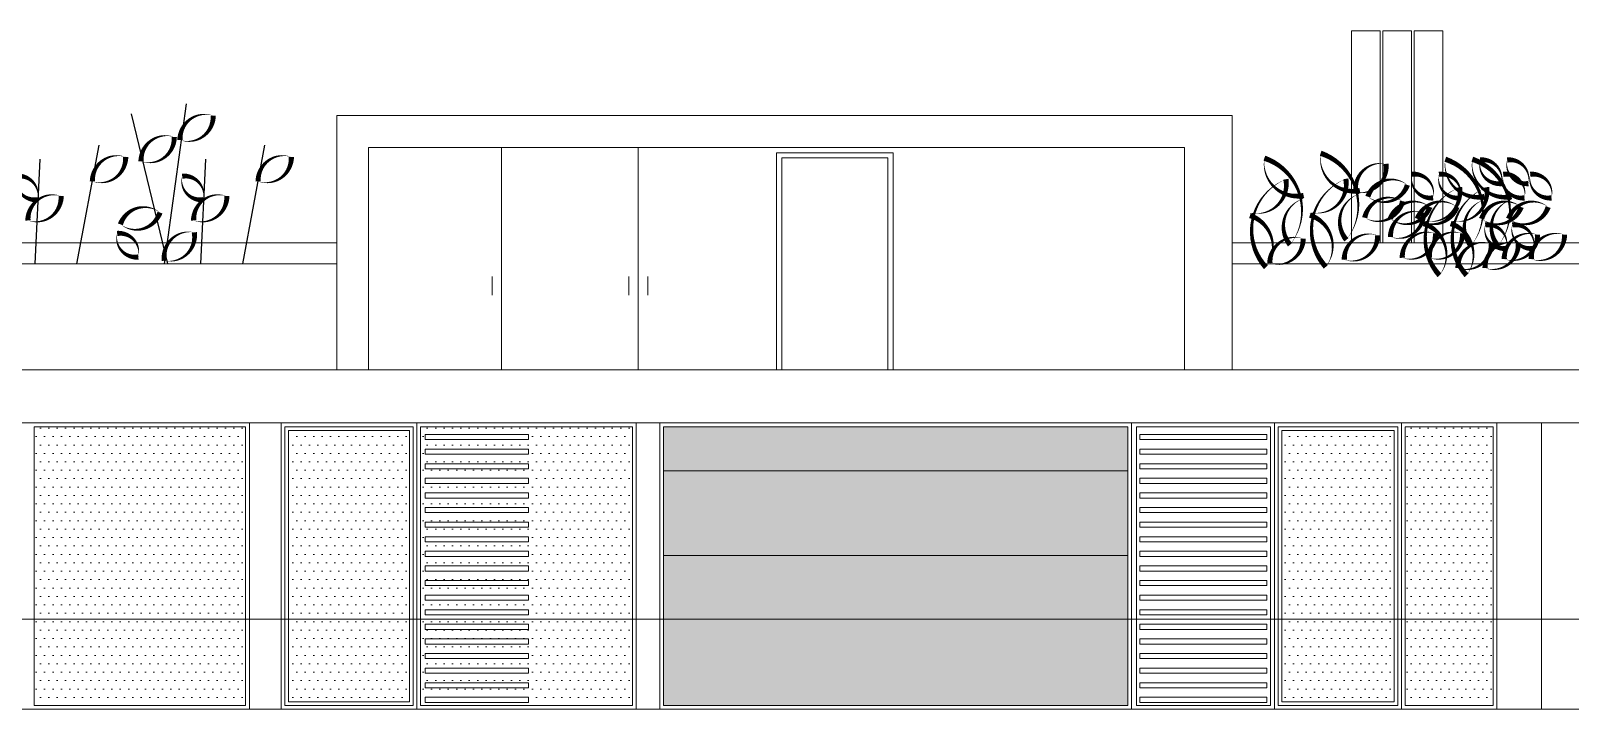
# Model space of a CAD drawing. Header units: metres. Extents: x -45 to 1930, y -347 to 488.
# Drawn here: x 191.44 to 205.97, y -137.75 to -131.35 of the extents above; entities that cross this region are included whole.
import ezdxf

# ---------------------------------------------------------------- set-up
doc = ezdxf.new("R2010")
doc.units = ezdxf.units.M
for name, color, linetype in [('SRAFY', 3, 'Continuous'), ('srafy sklo', 252, 'Continuous'), ('zariz.predmety', 203, 'Continuous'), ('ZARIZOVAKY', 251, 'Continuous')]:
    doc.layers.add(name, color=color, linetype=linetype)

msp = doc.modelspace()

# ---------------------------------------------------------------- hatches: boundary and pattern name
at = {"layer": 'srafy sklo', "linetype": 'Continuous', "lineweight": 0}
h = msp.add_hatch(dxfattribs=at)
h.set_pattern_fill('DOTS', color=256, scale=0.05, style=0)
h.paths.add_polyline_path([(191.471835, -135.082185), (191.471835, -136.897185), (193.469199, -136.897185), (193.469199, -135.082185)])
h = msp.add_hatch(dxfattribs=at)
h.set_pattern_fill('DOTS', color=256, scale=0.05, style=0)
h.paths.add_polyline_path([(191.471835, -135.082185), (191.471835, -136.897185), (193.469199, -136.897185), (193.469199, -135.082185)])
h = msp.add_hatch(dxfattribs=at)
h.set_pattern_fill('DOTS', color=256, scale=0.05, style=0)
h.paths.add_polyline_path([(195.120371, -135.082185), (195.120371, -136.897185), (197.119199, -136.897185), (197.119199, -135.082185)])
h.paths.add_polyline_path([(195.162104, -136.306114), (195.162104, -136.257648), (196.139141, -136.257648), (196.139141, -136.306114)], flags=16)
h.paths.add_polyline_path([(195.162104, -136.119907), (196.139141, -136.119907), (196.139141, -136.168374), (195.162104, -136.168374)], flags=16)
h.paths.add_polyline_path([(195.162104, -136.443855), (195.162104, -136.395388), (196.139141, -136.395388), (196.139141, -136.443855)], flags=16)
h.paths.add_polyline_path([(195.162104, -136.030633), (195.162104, -135.982166), (196.139141, -135.982166), (196.139141, -136.030633)], flags=16)
h.paths.add_polyline_path([(195.162104, -136.581596), (195.162104, -136.533129), (196.139141, -136.533129), (196.139141, -136.581596)], flags=16)
h.paths.add_polyline_path([(195.162104, -135.892892), (195.162104, -135.844425), (196.139141, -135.844425), (196.139141, -135.892892)], flags=16)
h.paths.add_polyline_path([(195.162104, -136.719337), (195.162104, -136.67087), (196.139141, -136.67087), (196.139141, -136.719337)], flags=16)
h.paths.add_polyline_path([(195.162104, -135.755151), (195.162104, -135.706685), (196.139141, -135.706685), (196.139141, -135.755151)], flags=16)
h.paths.add_polyline_path([(195.162104, -136.857077), (195.162104, -136.808611), (196.139141, -136.808611), (196.139141, -136.857077)], flags=16)
h.paths.add_polyline_path([(195.162104, -135.61741), (195.162104, -135.568944), (196.139141, -135.568944), (196.139141, -135.61741)], flags=16)
h.paths.add_polyline_path([(195.162104, -135.47967), (195.162104, -135.431203), (196.139141, -135.431203), (196.139141, -135.47967)], flags=16)
h.paths.add_polyline_path([(196.139141, -135.341929), (195.162104, -135.341929), (195.162104, -135.293462), (196.139141, -135.293462)], flags=16)
h.paths.add_polyline_path([(196.139141, -135.204188), (195.162104, -135.204188), (195.162104, -135.155722), (196.139141, -135.155722)], flags=16)
h = msp.add_hatch(dxfattribs=at)
h.set_pattern_fill('DOTS', color=256, scale=0.025, style=0)
h.set_pattern_definition([(0, (137.951043, -88.92452), (0.01984375, 0.0396875), [0, -0.0396875])])
h.paths.add_polyline_path([(197.414199, -135.082185), (201.794199, -135.082185), (201.794199, -137.712185), (197.414199, -137.712185)])
h = msp.add_hatch(dxfattribs=at)
h.set_pattern_fill('DOTS', color=256, scale=0.05, style=0)
h.paths.add_polyline_path([(204.412814, -135.082185), (204.412814, -136.897185), (205.241261, -136.897185), (205.241261, -135.082185)])
h = msp.add_hatch(dxfattribs=at)
h.set_pattern_fill('DOTS', color=256, scale=0.05, style=0)
h.paths.add_polyline_path([(204.412814, -135.082185), (204.412814, -136.897185), (205.241261, -136.897185), (205.241261, -135.082185)])
h = msp.add_hatch(dxfattribs=at)
h.set_pattern_fill('DOTS', color=256, scale=0.05, style=0)
h.paths.add_polyline_path([(193.874199, -135.117185), (193.874199, -136.897185), (195.015371, -136.897185), (195.015371, -135.117185)])
h = msp.add_hatch(dxfattribs=at)
h.set_pattern_fill('DOTS', color=256, scale=0.05, style=0)
h.paths.add_polyline_path([(193.874199, -135.117185), (193.874199, -136.897185), (195.015371, -136.897185), (195.015371, -135.117185)])
h = msp.add_hatch(dxfattribs=at)
h.set_pattern_fill('DOTS', color=256, scale=0.05, style=0)
h.paths.add_polyline_path([(203.247814, -135.117185), (203.247814, -136.897185), (204.307814, -136.897185), (204.307814, -135.117185)])
h = msp.add_hatch(dxfattribs=at)
h.set_pattern_fill('DOTS', color=256, scale=0.05, style=0)
h.paths.add_polyline_path([(203.247814, -135.117185), (203.247814, -136.897185), (204.307814, -136.897185), (204.307814, -135.117185)])
h = msp.add_hatch(dxfattribs=at)
h.set_pattern_fill('DOTS', color=256, scale=0.05, style=0)
h.paths.add_polyline_path([(193.469199, -136.897185), (191.471835, -136.897185), (191.471835, -137.712185), (193.469199, -137.712185)])
h = msp.add_hatch(dxfattribs=at)
h.set_pattern_fill('DOTS', color=256, scale=0.05, style=0)
h.paths.add_polyline_path([(195.015371, -136.897185), (193.874199, -136.897185), (193.874199, -137.677185), (195.015371, -137.677185)])
h = msp.add_hatch(dxfattribs=at)
h.set_pattern_fill('DOTS', color=256, scale=0.05, style=0)
h.paths.add_polyline_path([(197.119199, -136.897185), (195.120371, -136.897185), (195.120371, -137.712185), (197.119199, -137.712185)])
h.paths.add_polyline_path([(196.139141, -137.2703), (195.162104, -137.2703), (195.162104, -137.221833), (196.139141, -137.221833)], flags=16)
h.paths.add_polyline_path([(196.139141, -137.359574), (196.139141, -137.40804), (195.162104, -137.40804), (195.162104, -137.359574)], flags=16)
h.paths.add_polyline_path([(196.139141, -137.132559), (195.162104, -137.132559), (195.162104, -137.084092), (196.139141, -137.084092)], flags=16)
h.paths.add_polyline_path([(196.139141, -137.497315), (196.139141, -137.545781), (195.162104, -137.545781), (195.162104, -137.497315)], flags=16)
h.paths.add_polyline_path([(196.139141, -136.994818), (195.162104, -136.994818), (195.162104, -136.946351), (196.139141, -136.946351)], flags=16)
h.paths.add_polyline_path([(196.139141, -137.635055), (196.139141, -137.683522), (195.162104, -137.683522), (195.162104, -137.635055)], flags=16)
h = msp.add_hatch(dxfattribs=at)
h.set_pattern_fill('DOTS', color=256, scale=0.05, style=0)
h.paths.add_polyline_path([(204.307814, -136.897185), (203.247814, -136.897185), (203.247814, -137.677185), (204.307814, -137.677185)])
h = msp.add_hatch(dxfattribs=at)
h.set_pattern_fill('DOTS', color=256, scale=0.05, style=0)
h.paths.add_polyline_path([(205.241261, -136.897185), (204.412814, -136.897185), (204.412814, -137.712185), (205.241261, -137.712185)])

# ---------------------------------------------------------------- linework, layer by layer
at = {"layer": 'SRAFY', "linetype": 'Continuous', "lineweight": 0}
for p, q in [((183.776261, -134.547185), (207.376261, -134.547185)), ((183.776261, -135.047185), (207.376261, -135.047185)), ((193.504199, -137.747185), (193.504199, -135.047185)), ((193.804199, -137.747185), (193.804199, -135.047185)), ((197.154199, -137.747185), (197.154199, -135.047185)), ((197.379199, -137.747185), (197.379199, -135.047185)), ((205.698709, -137.747185), (205.698709, -135.047185)), ((207.326261, -136.897185), (187.946638, -136.897185)), ((183.776261, -137.747185), (207.376261, -137.747185))]:
    msp.add_line(p, q, dxfattribs=at)
at = {"layer": 'SRAFY', "color": 251, "linetype": 'Continuous', "lineweight": 0}
for p, q in [((195.085371, -137.747185), (195.085371, -135.047185)), ((201.829199, -137.747185), (201.829199, -135.047185)), ((203.177814, -137.747185), (203.177814, -135.047185)), ((204.377814, -137.747185), (204.377814, -135.047185)), ((205.276261, -137.747185), (205.276261, -135.047185)), ((205.276261, -137.747185), (205.276261, -135.047185)), ((201.794199, -135.497185), (197.414199, -135.497185)), ((201.794199, -136.297185), (197.414199, -136.297185))]:
    msp.add_line(p, q, dxfattribs=at)
for points in [[(193.469199, -135.082185), (191.471835, -135.082185), (191.471835, -137.712185), (193.469199, -137.712185)], [(195.050371, -135.082185), (193.839199, -135.082185), (193.839199, -137.712185), (195.050371, -137.712185)], [(197.119199, -135.082185), (195.120371, -135.082185), (195.120371, -137.712185), (197.119199, -137.712185)], [(197.414199, -135.082185), (201.794199, -135.082185), (201.794199, -137.712185), (197.414199, -137.712185)], [(201.876388, -135.082185), (203.142814, -135.082185), (203.142814, -137.712185), (201.876388, -137.712185)], [(203.212814, -135.082185), (204.342814, -135.082185), (204.342814, -137.712185), (203.212814, -137.712185)], [(204.412814, -135.082185), (205.241261, -135.082185), (205.241261, -137.712185), (204.412814, -137.712185)], [(195.015371, -135.117185), (193.874199, -135.117185), (193.874199, -137.677185), (195.015371, -137.677185)], [(203.247814, -135.117185), (204.307814, -135.117185), (204.307814, -137.677185), (203.247814, -137.677185)]]:
    msp.add_lwpolyline(points, close=True, dxfattribs=at)
at = {"layer": 'SRAFY', "linetype": 'Continuous', "lineweight": 0}
for points in [[(195.162104, -135.204188), (196.139141, -135.204188), (196.139141, -135.155722), (195.162104, -135.155722)], [(201.908908, -135.204188), (203.105832, -135.204188), (203.105832, -135.155722), (201.908908, -135.155722)], [(195.162104, -135.341929), (196.139141, -135.341929), (196.139141, -135.293462), (195.162104, -135.293462)], [(201.908908, -135.341929), (203.105832, -135.341929), (203.105832, -135.293462), (201.908908, -135.293462)], [(195.162104, -135.47967), (196.139141, -135.47967), (196.139141, -135.431203), (195.162104, -135.431203)], [(201.908908, -135.47967), (203.105832, -135.47967), (203.105832, -135.431203), (201.908908, -135.431203)], [(195.162104, -135.61741), (196.139141, -135.61741), (196.139141, -135.568944), (195.162104, -135.568944)], [(201.908908, -135.61741), (203.105832, -135.61741), (203.105832, -135.568944), (201.908908, -135.568944)], [(195.162104, -135.755151), (196.139141, -135.755151), (196.139141, -135.706685), (195.162104, -135.706685)], [(201.908908, -135.755151), (203.105832, -135.755151), (203.105832, -135.706685), (201.908908, -135.706685)], [(195.162104, -135.892892), (196.139141, -135.892892), (196.139141, -135.844425), (195.162104, -135.844425)], [(195.162104, -136.030633), (196.139141, -136.030633), (196.139141, -135.982166), (195.162104, -135.982166)], [(201.908908, -135.892892), (203.105832, -135.892892), (203.105832, -135.844425), (201.908908, -135.844425)], [(201.908908, -136.030633), (203.105832, -136.030633), (203.105832, -135.982166), (201.908908, -135.982166)], [(195.162104, -136.168374), (196.139141, -136.168374), (196.139141, -136.119907), (195.162104, -136.119907)], [(201.908908, -136.168374), (203.105832, -136.168374), (203.105832, -136.119907), (201.908908, -136.119907)], [(195.162104, -136.306114), (196.139141, -136.306114), (196.139141, -136.257648), (195.162104, -136.257648)], [(201.908908, -136.306114), (203.105832, -136.306114), (203.105832, -136.257648), (201.908908, -136.257648)], [(195.162104, -136.443855), (196.139141, -136.443855), (196.139141, -136.395388), (195.162104, -136.395388)], [(201.908908, -136.443855), (203.105832, -136.443855), (203.105832, -136.395388), (201.908908, -136.395388)], [(195.162104, -136.581596), (196.139141, -136.581596), (196.139141, -136.533129), (195.162104, -136.533129)], [(201.908908, -136.581596), (203.105832, -136.581596), (203.105832, -136.533129), (201.908908, -136.533129)], [(195.162104, -136.719337), (196.139141, -136.719337), (196.139141, -136.67087), (195.162104, -136.67087)], [(201.908908, -136.719337), (203.105832, -136.719337), (203.105832, -136.67087), (201.908908, -136.67087)], [(195.162104, -136.857077), (196.139141, -136.857077), (196.139141, -136.808611), (195.162104, -136.808611)], [(201.908908, -136.857077), (203.105832, -136.857077), (203.105832, -136.808611), (201.908908, -136.808611)], [(195.162104, -136.994818), (196.139141, -136.994818), (196.139141, -136.946351), (195.162104, -136.946351)], [(201.908908, -136.994818), (203.105832, -136.994818), (203.105832, -136.946351), (201.908908, -136.946351)], [(195.162104, -137.132559), (196.139141, -137.132559), (196.139141, -137.084092), (195.162104, -137.084092)], [(201.908908, -137.132559), (203.105832, -137.132559), (203.105832, -137.084092), (201.908908, -137.084092)], [(195.162104, -137.2703), (196.139141, -137.2703), (196.139141, -137.221833), (195.162104, -137.221833)], [(201.908908, -137.2703), (203.105832, -137.2703), (203.105832, -137.221833), (201.908908, -137.221833)], [(195.162104, -137.40804), (196.139141, -137.40804), (196.139141, -137.359574), (195.162104, -137.359574)], [(201.908908, -137.40804), (203.105832, -137.40804), (203.105832, -137.359574), (201.908908, -137.359574)], [(195.162104, -137.545781), (196.139141, -137.545781), (196.139141, -137.497315), (195.162104, -137.497315)], [(201.908908, -137.545781), (203.105832, -137.545781), (203.105832, -137.497315), (201.908908, -137.497315)], [(195.162104, -137.683522), (196.139141, -137.683522), (196.139141, -137.635055), (195.162104, -137.635055)], [(201.908908, -137.683522), (203.105832, -137.683522), (203.105832, -137.635055), (201.908908, -137.635055)]]:
    msp.add_lwpolyline(points, close=True, dxfattribs=at)
at = {"layer": 'srafy sklo', "linetype": 'Continuous', "lineweight": 0}
msp.add_lwpolyline([(197.414199, -135.082185), (201.794199, -135.082185), (201.794199, -137.712185), (197.414199, -137.712185)], close=True, dxfattribs=at)
at = {"layer": 'zariz.predmety', "color": 253, "linetype": 'Continuous', "ltscale": 0.001}
for p, q in [((192.703328, -133.547185), (192.911406, -132.037804)), ((192.735173, -133.547185), (192.391008, -132.131051)), ((191.877301, -133.547185), (192.085379, -132.427453)), ((193.441076, -133.547185), (193.649154, -132.427453)), ((191.481769, -133.547185), (191.529592, -132.558896)), ((193.045544, -133.547185), (193.093367, -132.558896))]:
    msp.add_line(p, q, dxfattribs=at)
for points in [[(193.162786, -132.148229, 0, 0, 0.520567051), (193.162786, -132.148229, 0, 0.05, 0.520567051), (192.849045, -132.378173, 0, 0.05, 0.520567051), (193.162786, -132.148229, 0.05, 0.05, 0)], [(192.795242, -132.349162, 0, 0, 0.520567051), (192.795242, -132.349162, 0, 0.05, 0.520567051), (192.481501, -132.579107, 0, 0.05, 0.520567051), (192.795242, -132.349162, 0.05, 0.05, 0)], [(192.336759, -132.537878, 0, 0, 0.520567051), (192.336759, -132.537878, 0, 0.05, 0.520567051), (192.023018, -132.767823, 0, 0.05, 0.520567051), (192.336759, -132.537878, 0.05, 0.05, 0)], [(193.900534, -132.537878, 0, 0, 0.520567051), (193.900534, -132.537878, 0, 0.05, 0.520567051), (193.586793, -132.767823, 0, 0.05, 0.520567051), (193.900534, -132.537878, 0.05, 0.05, 0)], [(203.615044, -132.502427, 0, 0, 0.520567051), (203.615044, -132.502427, 0, 0.05, 0.520567051), (203.984804, -132.854882, 0, 0.05, 0.520567051), (203.977212, -132.88564, 0, 0.05, 0.520567051), (203.857103, -133.31937, 0, 0.05, 0.520567051), (203.615044, -132.502427, 0.05, 0.05, 0)], [(203.083686, -132.548837, 0, 0, 0.520567051), (203.083686, -132.548837, 0, 0.05, 0.520567051), (203.453446, -132.901292, 0, 0.05, 0.520567051), (203.445854, -132.93205, 0, 0.05, 0.520567051), (203.325745, -133.365779, 0, 0.05, 0.520567051), (203.083686, -132.548837, 0.05, 0.05, 0)], [(204.230531, -132.603014, 0, 0, 0.520567051), (204.230531, -132.603014, 0, 0.05, 0.520567051), (203.94743, -132.869775, 0, 0.05, 0.520567051), (204.230531, -132.603014, 0.05, 0.05, 0)], [(204.791198, -132.559098, 0, 0, 0.520567051), (204.791198, -132.559098, 0, 0.05, 0.520567051), (205.160959, -132.911553, 0, 0.05, 0.520567051), (205.153366, -132.942311, 0, 0.05, 0.520567051), (205.033257, -133.376041, 0, 0.05, 0.520567051), (204.791198, -132.559098, 0.05, 0.05, 0)], [(205.046389, -132.559098, 0, 0, 0.520567051), (205.046389, -132.559098, 0, 0.05, 0.520567051), (205.41615, -132.911553, 0, 0.05, 0.520567051), (205.408557, -132.942311, 0, 0.05, 0.520567051), (205.288448, -133.376041, 0, 0.05, 0.520567051), (205.046389, -132.559098, 0.05, 0.05, 0)], [(205.119931, -132.566064, 0, 0, 0.520567051), (205.119931, -132.566064, 0, 0.05, 0.520567051), (205.319641, -132.788357, 0, 0.05, 0.520567051), (205.119931, -132.566064, 0.05, 0.05, 0)], [(205.375122, -132.566064, 0, 0, 0.520567051), (205.375122, -132.566064, 0, 0.05, 0.520567051), (205.574832, -132.788357, 0, 0.05, 0.520567051), (205.375122, -132.566064, 0.05, 0.05, 0)], [(191.506083, -132.94102, 0, 0, 0.520567051), (191.506083, -132.94102, 0, 0.05, 0.520567051), (191.306373, -132.718728, 0, 0.05, 0.520567051), (191.506083, -132.94102, 0.05, 0.05, 0)], [(193.069858, -132.94102, 0, 0, 0.520567051), (193.069858, -132.94102, 0, 0.05, 0.520567051), (192.870148, -132.718728, 0, 0.05, 0.520567051), (193.069858, -132.94102, 0.05, 0.05, 0)], [(203.097545, -133.578638, 0, 0, 0.520567051), (203.097545, -133.578638, 0, 0.05, 0.520567051), (202.947714, -133.090275, 0, 0.05, 0.520567051), (202.969395, -133.067174, 0, 0.05, 0.520567051), (203.286489, -132.747802, 0, 0.05, 0.520567051), (203.097545, -133.578638, 0.05, 0.05, 0)], [(203.662897, -133.57488, 0, 0, 0.520567051), (203.662897, -133.57488, 0, 0.05, 0.520567051), (203.513066, -133.086517, 0, 0.05, 0.520567051), (203.534747, -133.063416, 0, 0.05, 0.520567051), (203.851841, -132.744044, 0, 0.05, 0.520567051), (203.662897, -133.57488, 0.05, 0.05, 0)], [(204.060322, -132.912118, 0, 0, 0.520567051), (204.060322, -132.912118, 0, 0.05, 0.520567051), (204.433295, -132.801669, 0, 0.05, 0.520567051), (204.060322, -132.912118, 0.05, 0.05, 0)], [(204.476423, -132.701195, 0, 0, 0.520567051), (204.476423, -132.701195, 0, 0.05, 0.520567051), (204.676133, -132.923488, 0, 0.05, 0.520567051), (204.476423, -132.701195, 0.05, 0.05, 0)], [(204.731614, -132.701195, 0, 0, 0.520567051), (204.731614, -132.701195, 0, 0.05, 0.520567051), (204.931324, -132.923488, 0, 0.05, 0.520567051), (204.731614, -132.701195, 0.05, 0.05, 0)], [(205.337832, -132.701361, 0, 0, 0.520567051), (205.337832, -132.701361, 0, 0.05, 0.520567051), (205.537542, -132.923654, 0, 0.05, 0.520567051), (205.337832, -132.701361, 0.05, 0.05, 0)], [(205.593023, -132.701361, 0, 0, 0.520567051), (205.593023, -132.701361, 0, 0.05, 0.520567051), (205.792733, -132.923654, 0, 0.05, 0.520567051), (205.593023, -132.701361, 0.05, 0.05, 0)], [(191.727856, -132.907004, 0, 0, 0.520567051), (191.727856, -132.907004, 0, 0.05, 0.520567051), (191.414116, -133.136949, 0, 0.05, 0.520567051), (191.727856, -132.907004, 0.05, 0.05, 0)], [(193.291631, -132.907004, 0, 0, 0.520567051), (193.291631, -132.907004, 0, 0.05, 0.520567051), (192.977891, -133.136949, 0, 0.05, 0.520567051), (193.291631, -132.907004, 0.05, 0.05, 0)], [(204.387379, -132.955072, 0, 0, 0.520567051), (204.387379, -132.955072, 0, 0.05, 0.520567051), (204.030809, -133.110524, 0, 0.05, 0.520567051), (204.387379, -132.955072, 0.05, 0.05, 0)], [(204.272138, -133.120476, 0, 0, 0.520567051), (204.272138, -133.120476, 0, 0.05, 0.520567051), (204.64511, -133.010027, 0, 0.05, 0.520567051), (204.272138, -133.120476, 0.05, 0.05, 0)], [(204.527329, -133.120476, 0, 0, 0.520567051), (204.527329, -133.120476, 0, 0.05, 0.520567051), (204.900301, -133.010027, 0, 0.05, 0.520567051), (204.527329, -133.120476, 0.05, 0.05, 0)], [(204.736122, -133.654407, 0, 0, 0.520567051), (204.736122, -133.654407, 0, 0.05, 0.520567051), (204.586291, -133.166045, 0, 0.05, 0.520567051), (204.607971, -133.142943, 0, 0.05, 0.520567051), (204.925066, -132.823571, 0, 0.05, 0.520567051), (204.736122, -133.654407, 0.05, 0.05, 0)], [(204.991313, -133.654407, 0, 0, 0.520567051), (204.991313, -133.654407, 0, 0.05, 0.520567051), (204.841482, -133.166045, 0, 0.05, 0.520567051), (204.863162, -133.142943, 0, 0.05, 0.520567051), (205.180257, -132.823571, 0, 0.05, 0.520567051), (204.991313, -133.654407, 0.05, 0.05, 0)], [(205.133547, -133.120642, 0, 0, 0.520567051), (205.133547, -133.120642, 0, 0.05, 0.520567051), (205.506519, -133.010193, 0, 0.05, 0.520567051), (205.133547, -133.120642, 0.05, 0.05, 0)], [(205.388738, -133.120642, 0, 0, 0.520567051), (205.388738, -133.120642, 0, 0.05, 0.520567051), (205.76171, -133.010193, 0, 0.05, 0.520567051), (205.388738, -133.120642, 0.05, 0.05, 0)], [(192.660302, -133.062433, 0, 0, 0.520567051), (192.660302, -133.062433, 0, 0.05, 0.520567051), (192.287329, -133.172883, 0, 0.05, 0.520567051), (192.660302, -133.062433, 0.05, 0.05, 0)], [(204.273855, -133.29267, 0, 0, 0.520567051), (204.273855, -133.29267, 0, 0.05, 0.520567051), (204.587595, -133.062725, 0, 0.05, 0.520567051), (204.273855, -133.29267, 0.05, 0.05, 0)], [(192.701908, -133.51607, 0, 0, 0.520567051), (192.701908, -133.51607, 0, 0.05, 0.520567051), (192.98501, -133.249309, 0, 0.05, 0.520567051), (192.701908, -133.51607, 0.05, 0.05, 0)], [(204.384527, -133.489142, 0, 0, 0.520567051), (204.384527, -133.489142, 0, 0.05, 0.520567051), (204.698268, -133.259198, 0, 0.05, 0.520567051), (204.384527, -133.489142, 0.05, 0.05, 0)], [(204.639718, -133.489142, 0, 0, 0.520567051), (204.639718, -133.489142, 0, 0.05, 0.520567051), (204.953459, -133.259198, 0, 0.05, 0.520567051), (204.639718, -133.489142, 0.05, 0.05, 0)], [(205.167886, -133.178553, 0, 0, 0.520567051), (205.167886, -133.178553, 0, 0.05, 0.520567051), (205.367595, -133.400846, 0, 0.05, 0.520567051), (205.167886, -133.178553, 0.05, 0.05, 0)], [(205.423077, -133.178553, 0, 0, 0.520567051), (205.423077, -133.178553, 0, 0.05, 0.520567051), (205.622786, -133.400846, 0, 0.05, 0.520567051), (205.423077, -133.178553, 0.05, 0.05, 0)], [(192.456017, -133.481714, 0, 0, 0.520567051), (192.456017, -133.481714, 0, 0.05, 0.520567051), (192.256307, -133.259421, 0, 0.05, 0.520567051), (192.456017, -133.481714, 0.05, 0.05, 0)], [(203.135436, -133.538183, 0, 0, 0.520567051), (203.135436, -133.538183, 0, 0.05, 0.520567051), (203.449177, -133.308239, 0, 0.05, 0.520567051), (203.135436, -133.538183, 0.05, 0.05, 0)], [(203.837547, -133.506638, 0, 0, 0.520567051), (203.837547, -133.506638, 0, 0.05, 0.520567051), (204.151288, -133.276694, 0, 0.05, 0.520567051), (203.837547, -133.506638, 0.05, 0.05, 0)], [(204.910772, -133.586165, 0, 0, 0.520567051), (204.910772, -133.586165, 0, 0.05, 0.520567051), (205.224512, -133.356221, 0, 0.05, 0.520567051), (204.910772, -133.586165, 0.05, 0.05, 0)], [(205.165963, -133.586165, 0, 0, 0.520567051), (205.165963, -133.586165, 0, 0.05, 0.520567051), (205.479703, -133.356221, 0, 0.05, 0.520567051), (205.165963, -133.586165, 0.05, 0.05, 0)], [(205.347079, -133.501194, 0, 0, 0.520567051), (205.347079, -133.501194, 0, 0.05, 0.520567051), (205.66082, -133.271249, 0, 0.05, 0.520567051), (205.347079, -133.501194, 0.05, 0.05, 0)], [(205.60227, -133.501194, 0, 0, 0.520567051), (205.60227, -133.501194, 0, 0.05, 0.520567051), (205.916011, -133.271249, 0, 0.05, 0.520567051), (205.60227, -133.501194, 0.05, 0.05, 0)]]:
    msp.add_lwpolyline(points, format="xyseb", close=True, dxfattribs=at)
at = {"layer": 'ZARIZOVAKY', "linetype": 'Continuous', "lineweight": 0}
for p, q in [((203.90587, -133.347185), (203.90587, -131.347533)), ((204.17587, -131.347533), (203.90587, -131.347533)), ((204.17587, -133.347185), (204.17587, -131.347533)), ((204.201843, -133.347185), (204.201843, -131.347533)), ((204.471843, -131.347533), (204.201843, -131.347533)), ((204.471843, -133.347185), (204.471843, -131.347533)), ((204.497815, -133.347185), (204.497815, -131.347533)), ((204.767815, -131.347533), (204.497815, -131.347533)), ((204.767815, -133.347185), (204.767815, -131.347533)), ((194.329459, -132.147185), (194.329459, -132.447185)), ((199.117694, -132.147903), (194.329459, -132.147185)), ((199.117694, -132.147903), (202.779675, -132.147185)), ((202.779675, -132.147185), (202.779675, -132.447185)), ((194.329459, -132.447903), (194.329459, -134.547185)), ((194.629459, -134.547185), (194.629459, -132.447903)), ((194.629459, -132.447903), (202.329459, -132.447903)), ((195.884456, -134.547185), (195.884456, -132.447903)), ((197.173497, -134.547185), (197.173497, -132.447903)), ((198.480628, -132.497185), (199.580628, -132.497185)), ((198.480628, -134.547185), (198.480628, -132.497185)), ((199.580628, -134.547185), (199.580628, -132.497185)), ((202.329459, -134.547185), (202.329459, -132.447903)), ((202.779459, -134.547185), (202.779459, -132.447903)), ((198.530628, -132.547185), (199.530628, -132.547185)), ((198.530628, -134.547185), (198.530628, -132.547185)), ((199.530628, -134.547185), (199.530628, -132.547185)), ((194.329459, -133.547185), (183.776261, -133.547185)), ((202.779459, -133.547185), (206.426261, -133.547185)), ((202.779459, -133.547185), (202.779459, -134.547185)), ((195.796037, -133.664714), (195.796037, -133.841474)), ((197.085078, -133.664714), (197.085078, -133.841474)), ((197.264393, -133.664714), (197.264393, -133.841474))]:
    msp.add_line(p, q, dxfattribs=at)
for points in [[(194.329459, -133.347185), (190.326261, -133.347185)], [(207.376261, -134.147185), (207.376261, -133.347185), (202.779459, -133.347185)]]:
    msp.add_lwpolyline(points, dxfattribs=at)

doc.saveas('drawing.dxf')
